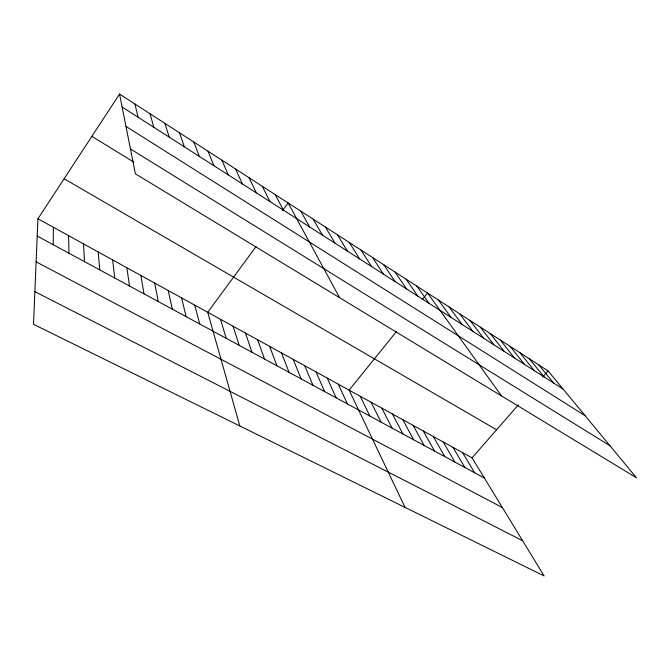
<?xml version="1.0" encoding="UTF-8"?>
<svg xmlns="http://www.w3.org/2000/svg" width="670" height="670" viewBox="0 0 670 670"><rect width="100%" height="100%" fill="white"/><g stroke="black" fill="none" stroke-linecap="round" stroke-linejoin="round"><path stroke-width="1" d="M53.248 244.726L53.374 227.281M37.93 218.78L33.5 324.288L544.115 575.94L472.065 457.853L37.93 218.78L119.545 94.06L548.035 370.87L636.5 477.794L135.39 173.823L119.545 94.06M256.024 246.627L207.725 312.287L239.827 425.978M282.648 210.43L288.134 202.968L339.623 297.706M396.598 331.374L349.137 390.158L405.074 507.416M422.477 299.331L427.56 293.033L501.478 395.886M472.065 457.853L518.429 404.772M542.75 376.925L548.035 370.87M34.873 291.643L522.65 540.757M36.121 261.844L502.416 507.6M37.202 236.041L484.402 478.062M64.119 178.764L496.604 429.755M91.857 136.37L133.807 162.073M130.449 148.966L610.035 445.801M125.968 126.412L585.186 415.769M122.116 106.999L563.11 389.077M538.755 364.874L553.646 383.031M529.342 358.793L544.048 376.892M519.803 352.629L534.317 370.661M510.13 346.382L524.442 364.346M500.314 340.042L514.418 357.939M490.365 333.61L504.25 351.432M480.273 327.094L493.941 344.841M470.038 320.478L483.472 338.141M459.645 313.769L472.844 331.34M449.109 306.96L462.057 324.439M438.415 300.051L451.103 317.438M416.866 286.132L429.026 303.309M406.02 279.122L417.896 296.199M395.015 272.012L406.606 288.971M383.843 264.801L395.141 281.643M372.503 257.473L383.5 274.189M360.996 250.036L371.674 266.627M349.313 242.49L359.656 258.947M337.454 234.827L347.454 251.141M462.576 452.627L474.703 472.819M325.411 227.046L335.059 243.21M452.954 447.326L464.88 467.501M443.197 441.957L454.913 462.107M313.175 219.149L322.463 235.153M433.314 436.513L444.805 456.639M300.755 211.125L309.666 226.963M423.298 430.994L434.562 451.094M413.139 425.408L424.169 445.466M402.838 419.73L413.633 439.763M392.402 413.985L402.938 433.976M275.311 194.685L283.427 210.179M381.808 408.156L392.092 428.113M371.071 402.243L381.088 422.15M262.288 186.277L269.985 201.578M360.184 396.246L369.924 416.112M249.056 177.726L256.309 192.834M338.258 384.17L347.428 403.935M235.597 169.033L242.406 183.948M327.228 378.098L336.106 397.812M316.047 371.934L324.615 391.59M221.929 160.197L228.269 174.904M304.699 365.686L312.957 385.284M293.192 359.354L301.123 378.877M208.027 151.219L213.889 165.699M281.509 352.923L289.113 372.378M193.898 142.09L199.258 156.345M269.667 346.398L276.919 365.778M257.64 339.774L264.541 359.078M179.527 132.811L184.367 146.822M245.438 333.057L251.97 352.269M233.059 326.24L239.207 345.368M164.912 123.372L169.217 137.124M220.489 319.314L226.242 338.35M150.047 113.766L153.798 127.258M194.769 305.151L199.694 323.978M181.612 297.907L186.101 316.625M134.93 104.001L138.095 117.217M168.245 290.546L172.291 309.155M154.678 283.075L158.262 301.559M140.893 275.479L143.991 293.837M126.881 267.766L129.494 285.99M112.652 259.935L114.754 278.008M98.189 251.97L99.763 269.901M83.499 243.872L84.52 261.652M68.558 235.647L69.018 253.26"/></g></svg>
